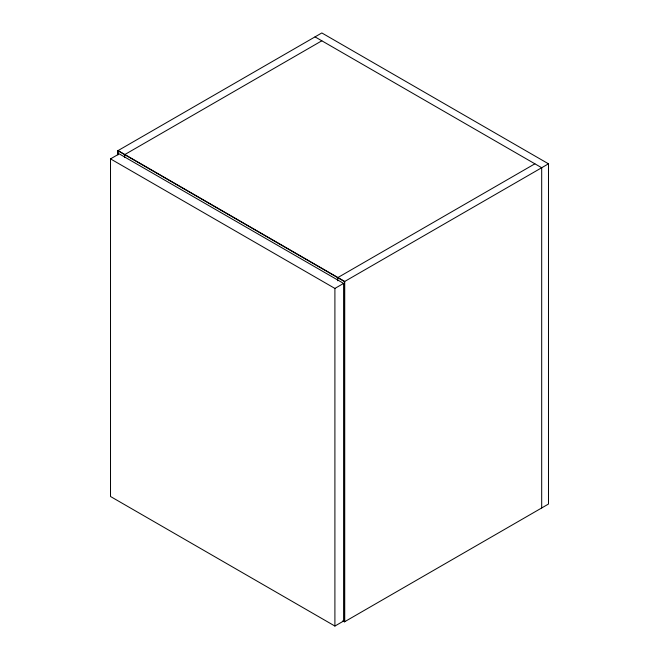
<?xml version="1.0" encoding="UTF-8"?>
<svg xmlns="http://www.w3.org/2000/svg" width="659" height="659" viewBox="0 0 659 659"><rect width="100%" height="100%" fill="white"/><g stroke="black" fill="none" stroke-linecap="round" stroke-linejoin="round"><path stroke-width="0.99" d="M117.837 154.832L117.837 150.722L321.831 32.95L548.486 163.811L548.486 504.044L344.5 621.816L342.795 620.836M110.514 158.877L119.205 153.86L343.594 283.411L343.594 621.033L334.904 626.05L110.514 496.499L110.514 158.877L334.904 288.428L343.594 283.411M321.831 40.8L124.642 154.651L124.642 157.592M534.886 163.811L337.696 277.653L337.696 280.742M117.837 150.722L344.5 281.582L548.486 163.811M315.035 36.879L541.69 167.732L541.69 507.974M344.723 621.684L344.723 281.451L118.068 150.59L118.068 154.7M344.5 281.582L344.5 621.816M334.904 288.428L334.904 626.05"/></g></svg>
